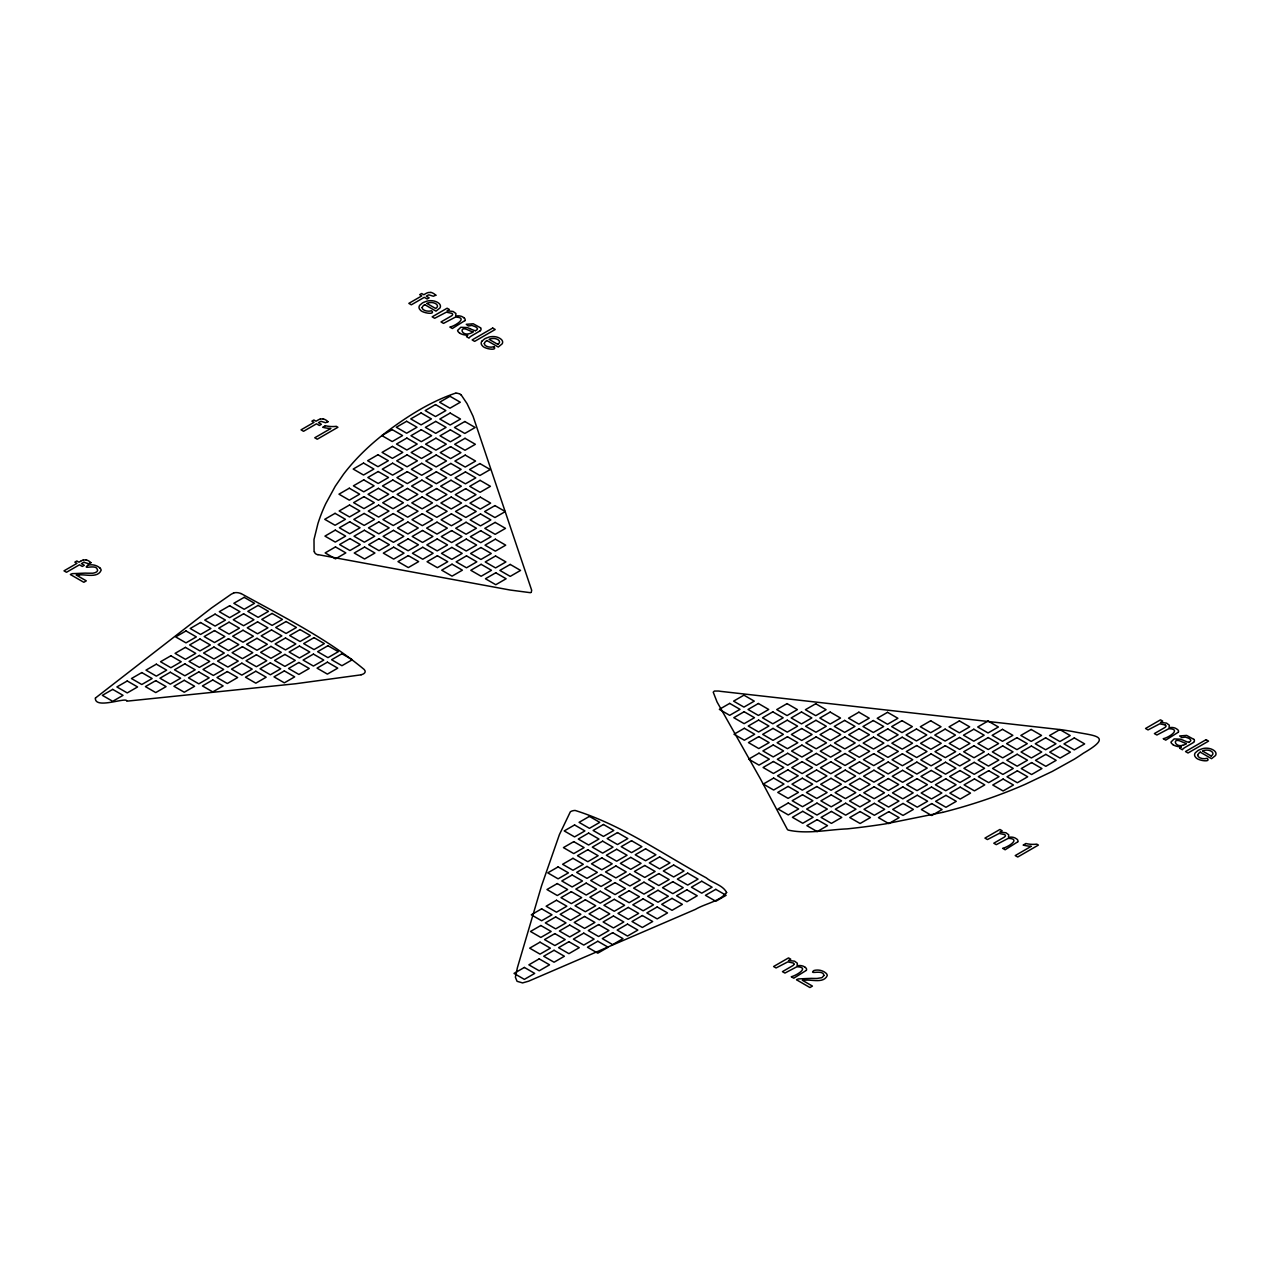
<?xml version="1.0" encoding="UTF-8"?>
<svg xmlns="http://www.w3.org/2000/svg" width="1280" height="1280" viewBox="0 0 1280 1280"><rect width="100%" height="100%" fill="white"/><g stroke="black" fill="none" stroke-linecap="round" stroke-linejoin="round"><path stroke-width="1.5" d="M95.36 698.144C94.768 709.872 127.664 696.336 126.736 701.184L295.552 683.76L361.136 674.832M464.864 320.624L452.352 328.496L449.856 327.056C454.016 326.448 468.464 317.904 456.48 317.12A4.16 2.4 0 0 0 455.152 317.248L443.504 323.392L441.008 321.952L450.624 316.4A6.48 3.744 0 0 0 452.64 314.624A3.024 1.744 0 0 0 451.904 313.36L446.384 312.176L434.656 318.288L432.16 316.848L447.12 308.208L449.36 309.504L447.12 310.8L453.152 311.488L455.952 313.552L455.664 315.92L458.768 315.84A7.072 4.08 0 0 1 462.208 316.672L463.904 317.712M806.176 970.48L793.76 978.192L791.28 976.752C796.448 975.456 809.52 967.6 797.888 966.8A4.16 2.4 0 0 0 796.56 966.928L784.912 973.072L782.432 971.648L792.048 966.096A6.48 3.744 0 0 0 794.048 964.304M1017.664 841.888L1005.136 849.76L1002.64 848.32C1007.168 847.472 1021.12 839.184 1009.264 838.384A4.16 2.4 0 0 0 1007.936 838.512L996.288 844.656L993.792 843.216L1003.408 837.664A6.48 3.744 0 0 0 1005.424 835.888A3.024 1.744 0 0 0 1004.704 834.624L999.184 833.44L987.44 839.552L984.944 838.112L999.904 829.472L1002.144 830.768L999.92 832.064L1005.936 832.752L1008.736 834.816L1008.448 837.184L1011.552 837.104A7.072 4.08 0 0 1 1014.992 837.936L1016.704 838.976A5.648 3.264 0 0 1 1017.776 841.904M1178.24 732.256L1165.728 740.128L1163.232 738.688C1168.08 737.872 1181.536 729.44 1169.856 728.736A4.16 2.4 0 0 0 1168.528 728.864L1156.88 735.024L1154.384 733.584L1164 728.032A6.48 3.744 0 0 0 1166.016 726.256A3.024 1.744 0 0 0 1165.28 724.992M481.92 341.184L484.416 339.04A18.832 10.864 0 0 1 485.792 338.272L489.136 337.024A9.28 5.36 0 0 1 498.24 337.52L498.928 337.872A12.544 7.248 0 0 1 500.08 338.512L500.736 338.96A9.072 5.232 0 0 1 502.624 342.576A8.912 5.152 0 0 1 502.032 343.968L498.24 347.008L486.848 340.512M95.456 698.016L211.488 607.984L231.216 594.224A16.608 9.584 0 0 1 233.648 593.152M531.216 592.448L531.68 590.272L473.056 416.272L467.024 403.584L461.216 394.976M80.528 561.296L78.96 562.208L76.832 560.976L74.848 562.128L76.96 563.36L64 570.848L66.496 572.272L79.456 564.8L82.32 566.448L84.32 565.296L81.44 563.648L82.784 562.864A6.4 3.696 0 0 1 84 562.288M325.152 425.872L322.704 427.28A22.544 13.024 0 0 0 330.864 428.464L314.752 437.776L317.248 439.216L337.936 427.264L336.32 426.336A18.048 10.416 0 0 1 325.296 425.696M1025.616 843.68L1023.168 845.088A22.544 13.024 0 0 0 1031.328 846.272L1015.216 855.584L1017.712 857.024L1038.4 845.072L1036.784 844.144A18.048 10.416 0 0 1 1025.76 843.488M472.336 332.464L473.008 331.872M1189.168 742.112L1188.688 742.384A37.968 21.92 0 0 1 1183.28 740.256L1182.048 739.776A18.592 10.736 0 0 0 1180.592 739.2L1174.16 738.912L1170.96 742.064A6.32 3.648 0 0 0 1171.872 743.68L1172.992 744.592M1185.728 744.096L1186.4 743.504A33.216 19.184 0 0 1 1181.472 741.6C1171.984 736.88 1174.4 747.776 1182.816 745.28M475.536 330.624L475.808 330.464A4.208 2.432 0 0 0 477.488 328.784A6.736 3.888 0 0 0 475.136 326.656L471.92 325.424L468.4 325.968L466.288 324.32L473.248 323.776L480.432 327.744M475.424 330.688L475.248 330.784A37.968 21.92 0 0 1 469.904 328.624M435.968 295.168L433.344 296.24L428.848 294.832A6.4 3.696 0 0 0 427.632 295.408L426.288 296.176L429.152 297.84L427.152 298.992L424.288 297.328L411.328 304.816L408.832 303.376L421.792 295.888L419.68 294.672L421.664 293.52L423.792 294.736L425.36 293.84A10.544 6.08 0 0 1 427.968 292.624A4.64 2.672 0 0 1 430.704 292.528M328.176 421.648L325.552 422.72L321.056 421.312A6.4 3.696 0 0 0 319.84 421.888L318.48 422.656L321.344 424.32L319.36 425.472L316.496 423.808L303.536 431.296L301.04 429.856L314 422.368L311.888 421.152L313.872 420L316 421.232L317.568 420.32A10.544 6.08 0 0 1 320.176 419.104M91.136 562.624L88.512 563.712L84.016 562.304M87.84 565.328C81.744 569.696 94.736 564.656 96.864 568.48C99.968 571.904 93.488 573.648 90.928 573.2A59.344 34.256 0 0 1 85.328 573.12L72.416 573.648A6.656 3.84 0 0 0 70.352 574.512L83.824 582.288L86.304 580.848L76.192 575.008A13.328 7.696 0 0 1 79.328 574.912M455.632 393.136C430.704 401.504 408.192 415.808 387.232 431.44A363.936 210.112 0 0 0 343.536 474.208L335.248 486.272L325.776 503.632A421.264 243.216 0 0 0 317.936 523.568L314 539.488L314.08 551.712M942.688 812.352L885.776 823.824A470.816 271.824 0 0 1 847.168 828.88C827.808 829.664 807.328 834.368 788.192 830.08A5.12 2.96 0 0 1 787.248 829.232L760.256 778.56L717.056 701.984L713.232 692.192L714.368 691.056L718.656 691.04A17.888 10.336 0 0 1 720.672 691.36L1062.032 729.808A393.728 227.312 0 0 1 1072.144 731.424C1094.736 736.064 1114.16 735.36 1083.312 753.248A291.664 168.384 0 0 1 1074.448 759.104L1052.304 771.408L1025.52 784.176A406.768 234.848 0 0 1 942.704 812.368M530.512 592.704L510.112 590.032L318 554.624M79.328 574.896C86.144 574.272 97.696 578.272 101.136 570.288A8.224 4.752 0 0 0 99.904 567.952M458.944 393.68L457.472 393.296A2.16 1.248 0 0 0 456.064 393.088M240.976 593.488C282.912 616.64 327.072 638.56 364.048 669.376A13.616 7.872 0 0 1 365.088 670.976L365.152 671.248A5.776 3.344 0 0 1 361.088 674.72M469.84 328.656L468.672 328.144A18.592 10.736 0 0 0 467.2 327.568L460.784 327.28L457.584 330.432A6.32 3.648 0 0 0 458.496 332.064L459.616 332.96M426.912 303.456L435.632 308.48A6.976 4.032 0 0 0 437.472 306.352A6.32 3.648 0 0 0 433.776 302.896A6.32 3.648 0 0 0 426.88 303.424M1200.224 752.128L1211.552 758.672L1215.424 755.6A8.912 5.152 0 0 0 1215.968 754.208A9.072 5.232 0 0 0 1214.128 750.592L1213.456 750.144A12.544 7.248 0 0 0 1212.304 749.504L1211.488 749.136A9.2 5.312 0 0 0 1205.984 748.176A9.28 5.36 0 0 0 1202.528 748.656L1199.168 749.904A18.832 10.864 0 0 0 1197.792 750.672L1195.296 752.816A8.976 5.184 0 0 0 1195.776 757.456C1197.808 760.72 1211.712 762.656 1207.184 758.304A6.592 3.808 0 0 1 1197.568 755.12M424.672 304.608L435.984 311.136L439.856 308.064A8.912 5.152 0 0 0 440.416 306.672A9.072 5.232 0 0 0 438.56 303.056L437.888 302.608A12.544 7.248 0 0 0 436.736 301.968L435.92 301.6A9.28 5.36 0 0 0 426.96 301.12L423.6 302.368A18.832 10.864 0 0 0 422.24 303.136L419.728 305.28A8.976 5.184 0 0 0 420.208 309.92C422.24 313.184 436.144 315.12 431.616 310.768A6.592 3.808 0 0 1 422.016 307.584M1179.92 748.32L1182.416 749.76A8.768 5.056 0 0 1 1183.552 748.432A7.296 4.208 0 0 1 1183.888 748.176A30.128 17.392 0 0 1 1185.136 747.376L1192 743.344A16.352 9.44 0 0 0 1193.44 742.4M805.328 967.392L803.616 966.368A7.072 4.08 0 0 0 800.176 965.536L797.072 965.616L797.36 963.248L794.576 961.168L788.544 960.48L790.768 959.2L788.528 957.904L773.584 966.528L776.064 967.968L787.808 961.872L793.344 963.04A3.024 1.744 0 0 1 793.968 964.288M1165.296 724.976L1159.76 723.808L1148.032 729.92L1145.536 728.48L1160.496 719.84L1162.736 721.136L1160.512 722.416L1166.528 723.12L1169.328 725.184L1169.04 727.552L1172.144 727.472A7.072 4.08 0 0 1 1175.584 728.304L1177.28 729.344A5.648 3.264 0 0 1 1178.368 732.272M493.808 346.672C498.352 351.008 484.416 349.104 482.416 345.824A8.976 5.184 0 0 1 481.888 341.168M99.904 567.952L98.448 566.848A14.896 8.608 0 0 0 97.36 566.24L95.856 565.584A8.24 4.768 0 0 0 87.792 565.264M1193.824 739.376L1186.624 735.408L1179.664 735.952L1181.792 737.6L1185.296 737.056L1188.608 738.224A6.736 3.888 0 0 1 1190.848 740.368A4.208 2.432 0 0 1 1189.216 741.984M805.28 967.408A5.648 3.264 0 0 1 806.4 970.32M1181.152 746.912A12.32 7.104 0 0 1 1172.848 744.672M1179.888 748.32A6.784 3.92 0 0 1 1181.184 746.896M1193.936 739.344A5.904 3.408 0 0 1 1193.616 742.464M1185.632 744.048A8.592 4.96 0 0 1 1182.864 745.328M1197.808 755.104A8.112 4.688 0 0 1 1200.32 752.192M80.592 561.328A10.544 6.08 0 0 1 83.136 560.08M83.168 560.112A4.64 2.672 0 0 1 85.872 560M86.064 559.792A11.856 6.848 0 0 1 90.88 562.704M430.896 292.32A11.856 6.848 0 0 1 435.712 295.232M422.256 307.568A8.112 4.688 0 0 1 424.752 304.656M463.872 317.728A5.648 3.264 0 0 1 464.992 320.64M459.456 333.04A12.32 7.104 0 0 0 467.776 335.28A6.784 3.92 0 0 0 466.512 336.688L469.024 338.128A8.768 5.056 0 0 1 470.176 336.8A7.296 4.208 0 0 1 470.512 336.544A30.128 17.392 0 0 1 471.744 335.744L478.624 331.728A16.352 9.44 0 0 0 480.064 330.768M480.56 327.712A5.904 3.408 0 0 1 480.24 330.832M472.976 331.904A33.216 19.184 0 0 1 468.08 329.984C458.768 325.312 461.072 336.224 469.44 333.648A8.592 4.96 0 0 0 472.256 332.416M493.856 346.736A6.592 3.808 0 0 1 484.192 343.488M484.432 343.472A8.112 4.688 0 0 1 486.928 340.56M320.208 419.136A4.64 2.672 0 0 1 322.912 419.008M323.104 418.8A11.856 6.848 0 0 1 327.92 421.712M233.488 592.928A7.088 4.096 0 0 1 240.848 593.584M317.872 554.752A5.472 3.168 0 0 1 314.528 551.728M459.408 393.712A4.32 2.496 0 0 1 460.976 395.008M823.92 975.472L821.936 977.68L817.056 978.448A59.344 34.256 0 0 1 811.456 978.368L798.56 978.896A6.656 3.84 0 0 0 796.48 979.76L809.952 987.536L812.432 986.096L802.32 980.256A13.328 7.696 0 0 1 805.456 980.16C812.272 979.504 823.824 983.536 827.264 975.536A8.224 4.752 0 0 0 826.032 973.2L824.576 972.096A14.896 8.608 0 0 0 823.488 971.488L821.984 970.832A8.24 4.768 0 0 0 813.92 970.512C808.016 975.216 823.296 968.848 823.92 975.472M726.624 892.496C719.392 901.616 705.312 903.504 695.456 909.36L528.624 981.184L522.576 982.912L517.056 981.312L515.376 977.216L517.408 967.664L541.616 885.632L559.424 834.576L570.32 811.856A6.304 3.632 0 0 1 572.24 810.928L572.768 810.784A7.104 4.096 0 0 1 575.12 810.448C622.08 825.104 663.312 854.464 706.336 877.888C712.432 883.136 722.768 884.928 726.624 892.496M492.704 328.064L472.144 339.936L474.64 341.376L495.2 329.504L492.704 328.064M392.208 429.616L381.872 435.584L392.208 441.552L402.56 435.584L392.208 429.616M406.656 421.28L396.304 427.248L406.656 433.216L416.992 427.248L406.656 421.28M421.088 412.944L410.752 418.912L421.088 424.88L431.424 418.912L421.088 412.944M435.52 404.608L425.184 410.576L435.52 416.544L445.872 410.576L435.52 404.608M449.968 396.272L439.616 402.24L449.968 408.208L460.304 402.24L449.968 396.272M363.536 463.072L353.2 469.056L363.536 475.024L373.888 469.056L363.536 463.072M377.984 454.736L367.632 460.72L377.984 466.688L388.32 460.72L377.984 454.736M392.416 446.4L382.08 452.384L392.416 458.352L402.768 452.384L392.416 446.4M406.864 438.064L396.512 444.048L406.864 450.016L417.2 444.048L406.864 438.064M421.296 429.728L410.96 435.712L421.296 441.68L431.648 435.712L421.296 429.728M435.728 421.392L425.392 427.376L435.728 433.344L446.08 427.376L435.728 421.392M450.176 413.056L439.824 419.04L450.176 425.008L460.512 419.04L450.176 413.056M349.312 488.208L338.96 494.176L349.312 500.16L359.648 494.176L349.312 488.208M363.744 479.872L353.408 485.84L363.744 491.824L374.096 485.84L363.744 479.872M378.192 471.536L367.84 477.504L378.192 483.488L388.528 477.504L378.192 471.536M392.624 463.2L382.288 469.168L392.624 475.136L402.976 469.168L392.624 463.2M407.072 454.864L396.72 460.832L407.072 466.8L417.408 460.832L407.072 454.864M421.504 446.528L411.168 452.496L421.504 458.464L431.856 452.496L421.504 446.528M435.936 438.192L425.6 444.16L435.936 450.128L446.288 444.16L435.936 438.192M450.384 429.856L440.032 435.824L450.384 441.792L460.72 435.824L450.384 429.856M464.816 421.52L454.48 427.488L464.816 433.456L475.168 427.488L464.816 421.52M335.072 513.344L324.736 519.312L335.072 525.28L345.424 519.312L335.072 513.344M349.52 505.008L339.168 510.976L349.52 516.944L359.856 510.976L349.52 505.008M363.952 496.672L353.616 502.64L363.952 508.608L374.304 502.64L363.952 496.672M378.4 488.336L368.048 494.304L378.4 500.272L388.736 494.304L378.4 488.336M392.832 480L382.496 485.968L392.832 491.936L403.184 485.968L392.832 480M407.28 471.664L396.928 477.632L407.28 483.6L417.616 477.632L407.28 471.664M421.712 463.312L411.376 469.296L421.712 475.264L432.064 469.296L421.712 463.312M436.16 454.976L425.808 460.96L436.16 466.928L446.496 460.96L436.16 454.976M450.592 446.64L440.24 452.624L450.592 458.592L460.928 452.624L450.592 446.64M465.024 438.304L454.688 444.288L465.024 450.256L475.376 444.288L465.024 438.304M335.28 530.128L324.944 536.112L335.28 542.08L345.632 536.112L335.28 530.128M349.728 521.792L339.376 527.76L349.728 533.744L360.064 527.76L349.728 521.792M364.16 513.456L353.824 519.424L364.16 525.408L374.512 519.424L364.16 513.456M378.608 505.12L368.256 511.088L378.608 517.072L388.944 511.088L378.608 505.12M393.04 496.784L382.704 502.752L393.04 508.736L403.392 502.752L393.04 496.784M407.488 488.448L397.136 494.416L407.488 500.4L417.824 494.416L407.488 488.448M421.92 480.112L411.584 486.08L421.92 492.064L432.272 486.08L421.92 480.112M436.368 471.776L426.016 477.744L436.368 483.728L446.704 477.744L436.368 471.776M450.8 463.44L440.448 469.408L450.8 475.376L461.136 469.408L450.8 463.44M465.232 455.104L454.896 461.072L465.232 467.04L475.584 461.072L465.232 455.104M186 630.928L175.664 636.896L186 642.864L196.352 636.896L186 630.928M200.544 622.528L190.208 628.496L200.544 634.464L210.896 628.496L200.544 622.528M215.088 614.128L204.752 620.096L215.088 626.064L225.44 620.096L215.088 614.128M229.648 605.728L219.296 611.696L229.648 617.68L239.984 611.696L229.648 605.728M244.192 597.328L233.84 603.296L244.192 609.28L254.528 603.296L244.192 597.328M335.488 546.928L325.152 552.896L335.488 558.864L345.84 552.896L335.488 546.928M349.936 538.592L339.584 544.56L349.936 550.528L360.272 544.56L349.936 538.592M364.368 530.256L354.032 536.224L364.368 542.192L374.72 536.224L364.368 530.256M378.816 521.92L368.464 527.888L378.816 533.856L389.152 527.888L378.816 521.92M393.248 513.584L382.912 519.552L393.248 525.52L403.6 519.552L393.248 513.584M407.696 505.248L397.344 511.216L407.696 517.184L418.032 511.216L407.696 505.248M422.128 496.912L411.792 502.88L422.128 508.848L432.48 502.88L422.128 496.912M436.576 488.576L426.224 494.544L436.576 500.512L446.912 494.544L436.576 488.576M451.008 480.24L440.656 486.208L451.008 492.176L461.344 486.208L451.008 480.24M465.44 471.904L455.104 477.872L465.44 483.84L475.792 477.872L465.44 471.904M479.888 463.568L469.536 469.536L479.888 475.504L490.224 469.536L479.888 463.568M112.704 689.376L102.352 695.344L112.704 701.312L123.04 695.344L112.704 689.376M127.248 680.976L116.896 686.944L127.248 692.912L137.584 686.944L127.248 680.976M141.792 672.576L131.44 678.544L141.792 684.512L152.128 678.544L141.792 672.576M156.336 664.176L145.984 670.144L156.336 676.128L166.672 670.144L156.336 664.176M170.88 655.776L160.528 661.744L170.88 667.728L181.216 661.744L170.88 655.776M185.424 647.376L175.072 653.36L185.424 659.328L195.76 653.36L185.424 647.376M199.968 638.992L189.632 644.96L199.968 650.928L210.32 644.96L199.968 638.992M214.512 630.592L204.176 636.56L214.512 642.528L224.864 636.56L214.512 630.592M229.056 622.192L218.72 628.16L229.056 634.128L239.408 628.16L229.056 622.192M243.6 613.792L233.264 619.76L243.6 625.728L253.952 619.76L243.6 613.792M258.144 605.392L247.808 611.36L258.144 617.344L268.496 611.36L258.144 605.392M364.576 547.04L354.24 553.024L364.576 558.992L374.928 553.024L364.576 547.04M379.024 538.704L368.672 544.688L379.024 550.656L389.36 544.688L379.024 538.704M393.456 530.368L383.12 536.352L393.456 542.32L403.808 536.352L393.456 530.368M407.904 522.032L397.552 528L407.904 533.984L418.24 528L407.904 522.032M422.336 513.696L412 519.664L422.336 525.648L432.688 519.664L422.336 513.696M436.784 505.36L426.432 511.328L436.784 517.312L447.12 511.328L436.784 505.36M451.216 497.024L440.88 502.992L451.216 508.976L461.552 502.992L451.216 497.024M465.648 488.688L455.312 494.656L465.648 500.64L476 494.656L465.648 488.688M480.096 480.352L469.744 486.32L480.096 492.304L490.432 486.32L480.096 480.352M155.744 680.64L145.408 686.608L155.744 692.576L166.096 686.608L155.744 680.64M170.304 672.24L159.952 678.208L170.304 684.176L180.64 678.208L170.304 672.24M184.848 663.84L174.496 669.808L184.848 675.792L195.184 669.808L184.848 663.84M199.392 655.44L189.04 661.424L199.392 667.392L209.728 661.424L199.392 655.44M213.936 647.04L203.584 653.024L213.936 658.992L224.272 653.024L213.936 647.04M228.48 638.656L218.128 644.624L228.48 650.592L238.816 644.624L228.48 638.656M243.024 630.256L232.688 636.224L243.024 642.192L253.376 636.224L243.024 630.256M257.568 621.856L247.232 627.824L257.568 633.792L267.92 627.824L257.568 621.856M272.112 613.456L261.776 619.424L272.112 625.392L282.464 619.424L272.112 613.456M393.664 547.168L383.328 553.136L393.664 559.104L404.016 553.136L393.664 547.168M408.112 538.832L397.76 544.8L408.112 550.768L418.448 544.8L408.112 538.832M422.544 530.496L412.208 536.464L422.544 542.432L432.896 536.464L422.544 530.496M436.992 522.16L426.64 528.128L436.992 534.096L447.328 528.128L436.992 522.16M451.424 513.824L441.088 519.792L451.424 525.76L461.776 519.792L451.424 513.824M465.856 505.488L455.52 511.456L465.856 517.424L476.208 511.456L465.856 505.488M480.304 497.152L469.952 503.12L480.304 509.088L490.64 503.12L480.304 497.152M184.256 680.304L173.92 686.272L184.256 692.24L194.608 686.272L184.256 680.304M198.8 671.904L188.464 677.872L198.8 683.856L209.152 677.872L198.8 671.904M213.36 663.504L203.008 669.472L213.36 675.456L223.696 669.472L213.36 663.504M227.904 655.104L217.552 661.088L227.904 667.056L238.24 661.088L227.904 655.104M242.448 646.704L232.096 652.688L242.448 658.656L252.784 652.688L242.448 646.704M256.992 638.32L246.64 644.288L256.992 650.256L267.328 644.288L256.992 638.32M271.536 629.92L261.184 635.888L271.536 641.856L281.872 635.888L271.536 629.92M286.08 621.52L275.728 627.488L286.08 633.456L296.416 627.488L286.08 621.52M408.32 555.616L397.968 561.6L408.32 567.568L418.656 561.6L408.32 555.616M422.752 547.28L412.416 553.264L422.752 559.232L433.104 553.264L422.752 547.28M437.2 538.944L426.848 544.928L437.2 550.896L447.536 544.928L437.2 538.944M451.632 530.608L441.296 536.592L451.632 542.56L461.984 536.592L451.632 530.608M466.064 522.272L455.728 528.256L466.064 534.224L476.416 528.256L466.064 522.272M480.512 513.936L470.16 519.904L480.512 525.888L490.848 519.904L480.512 513.936M494.944 505.6L484.608 511.568L494.944 517.552L505.296 511.568L494.944 505.6M212.768 679.968L202.432 685.936L212.768 691.904L223.12 685.936L212.768 679.968M227.312 671.568L216.976 677.536L227.312 683.52L237.664 677.536L227.312 671.568M241.856 663.168L231.52 669.136L241.856 675.12L252.208 669.136L241.856 663.168M256.416 654.768L246.064 660.752L256.416 666.72L266.752 660.752L256.416 654.768M270.96 646.368L260.608 652.352L270.96 658.32L281.296 652.352L270.96 646.368M285.504 637.984L275.152 643.952L285.504 649.92L295.84 643.952L285.504 637.984M300.048 629.584L289.696 635.552L300.048 641.52L310.384 635.552L300.048 629.584M437.408 555.744L427.056 561.712L437.408 567.68L447.744 561.712L437.408 555.744M451.84 547.408L441.504 553.376L451.84 559.344L462.192 553.376L451.84 547.408M466.272 539.072L455.936 545.04L466.272 551.008L476.624 545.04L466.272 539.072M480.72 530.736L470.368 536.704L480.72 542.672L491.056 536.704L480.72 530.736M495.152 522.4L484.816 528.368L495.152 534.336L505.504 528.368L495.152 522.4M255.824 671.232L245.488 677.2L255.824 683.184L266.176 677.2L255.824 671.232M270.368 662.832L260.032 668.8L270.368 674.784L280.72 668.8L270.368 662.832M284.912 654.432L274.576 660.416L284.912 666.384L295.264 660.416L284.912 654.432M299.456 646.048L289.12 652.016L299.456 657.984L309.808 652.016L299.456 646.048M314.016 637.648L303.664 643.616L314.016 649.584L324.352 643.616L314.016 637.648M452.048 564.192L441.712 570.176L452.048 576.144L462.4 570.176L452.048 564.192M466.496 555.856L456.144 561.84L466.496 567.808L476.832 561.84L466.496 555.856M480.928 547.52L470.576 553.504L480.928 559.472L491.264 553.504L480.928 547.52M495.36 539.184L485.024 545.168L495.36 551.136L505.712 545.168L495.36 539.184M284.336 670.896L274 676.864L284.336 682.848L294.688 676.864L284.336 670.896M298.88 662.496L288.544 668.48L298.88 674.448L309.232 668.48L298.88 662.496M313.424 654.096L303.088 660.08L313.424 666.048L323.776 660.08L313.424 654.096M327.968 645.712L317.632 651.68L327.968 657.648L338.32 651.68L327.968 645.712M481.136 564.32L470.784 570.288L481.136 576.256L491.472 570.288L481.136 564.32M495.568 555.984L485.232 561.952L495.568 567.92L505.92 561.952L495.568 555.984M327.392 662.16L317.056 668.144L327.392 674.112L337.744 668.144L327.392 662.16M341.936 653.76L331.6 659.744L341.936 665.712L352.288 659.744L341.936 653.76M495.776 572.784L485.44 578.752L495.776 584.72L506.128 578.752L495.776 572.784M510.224 564.432L499.872 570.416L510.224 576.384L520.56 570.416L510.224 564.432M729.696 703.392L719.344 709.36L729.696 715.328L740.032 709.36L729.696 703.392M743.936 695.168L733.584 701.136L743.936 707.104L754.272 701.136L743.936 695.168M744.144 711.728L733.792 717.696L744.144 723.664L754.48 717.696L744.144 711.728M758.384 703.504L748.032 709.472L758.384 715.44L768.72 709.472L758.384 703.504M574.576 824.96L564.224 830.928L574.576 836.896L584.912 830.928L574.576 824.96M589.424 816.384L579.072 822.352L589.424 828.336L599.76 822.352L589.424 816.384M744.352 728.288L734 734.256L744.352 740.224L754.688 734.256L744.352 728.288M758.592 720.064L748.24 726.032L758.592 732L768.928 726.032L758.592 720.064M772.816 711.84L762.48 717.808L772.816 723.792L783.168 717.808L772.816 711.84M787.056 703.616L776.72 709.6L787.056 715.568L797.408 709.6L787.056 703.616M573.76 841.632L563.424 847.616L573.76 853.584L584.112 847.616L573.76 841.632M588.608 833.072L578.272 839.04L588.608 845.008L598.96 839.04L588.608 833.072M603.456 824.496L593.12 830.464L603.456 836.432L613.808 830.464L603.456 824.496M758.784 736.624L748.448 742.592L758.784 748.56L769.136 742.592L758.784 736.624M773.024 728.4L762.688 734.368L773.024 740.352L783.376 734.368L773.024 728.4M787.264 720.176L776.928 726.16L787.264 732.128L797.616 726.16L787.264 720.176M801.504 711.968L791.168 717.936L801.504 723.904L811.856 717.936L801.504 711.968M815.744 703.744L805.408 709.712L815.744 715.68L826.096 709.712L815.744 703.744M558.112 866.896L547.76 872.864L558.112 878.832L568.448 872.864L558.112 866.896M572.96 858.32L562.608 864.288L572.96 870.256L583.296 864.288L572.96 858.32M587.808 849.744L577.456 855.712L587.808 861.696L598.144 855.712L587.808 849.744M602.656 841.168L592.304 847.136L602.656 853.12L612.992 847.136L602.656 841.168M617.504 832.592L607.152 838.576L617.504 844.544L627.84 838.576L617.504 832.592M758.992 753.184L748.656 759.152L758.992 765.12L769.344 759.152L758.992 753.184M773.232 744.96L762.896 750.928L773.232 756.912L783.584 750.928L773.232 744.96M787.472 736.736L777.136 742.72L787.472 748.688L797.824 742.72L787.472 736.736M801.712 728.528L791.376 734.496L801.712 740.464L812.064 734.496L801.712 728.528M815.952 720.304L805.6 726.272L815.952 732.24L826.288 726.272L815.952 720.304M830.192 712.08L819.84 718.048L830.192 724.016L840.528 718.048L830.192 712.08M557.296 883.568L546.96 889.536L557.296 895.52L567.632 889.536L557.296 883.568M572.144 874.992L561.808 880.976L572.144 886.944L582.496 880.976L572.144 874.992M586.992 866.416L576.656 872.4L586.992 878.368L597.344 872.4L586.992 866.416M601.84 857.856L591.504 863.824L601.84 869.792L612.192 863.824L601.84 857.856M616.688 849.28L606.352 855.248L616.688 861.216L627.04 855.248L616.688 849.28M631.536 840.704L621.2 846.672L631.536 852.656L641.888 846.672L631.536 840.704M773.44 761.52L763.088 767.488L773.44 773.472L783.776 767.488L773.44 761.52M787.68 753.296L777.328 759.28L787.68 765.248L798.016 759.28L787.68 753.296M801.92 745.088L791.568 751.056L801.92 757.024L812.256 751.056L801.92 745.088M816.16 736.864L805.808 742.832L816.16 748.8L826.496 742.832L816.16 736.864M830.4 728.64L820.048 734.608L830.4 740.576L840.736 734.608L830.4 728.64M844.64 720.416L834.288 726.384L844.64 732.368L854.976 726.384L844.64 720.416M858.88 712.192L848.528 718.176L858.88 724.144L869.216 718.176L858.88 712.192M541.632 908.816L531.296 914.8L541.632 920.768L551.984 914.8L541.632 908.816M556.48 900.256L546.144 906.224L556.48 912.192L566.832 906.224L556.48 900.256M571.344 891.68L560.992 897.648L571.344 903.616L581.68 897.648L571.344 891.68M586.192 883.104L575.84 889.072L586.192 895.04L596.528 889.072L586.192 883.104M601.04 874.528L590.688 880.496L601.04 886.48L611.376 880.496L601.04 874.528M615.888 865.952L605.536 871.936L615.888 877.904L626.224 871.936L615.888 865.952M630.736 857.376L620.384 863.36L630.736 869.328L641.072 863.36L630.736 857.376M645.584 848.816L635.232 854.784L645.584 860.752L655.92 854.784L645.584 848.816M773.648 778.08L763.296 784.048L773.648 790.032L783.984 784.048L773.648 778.08M787.888 769.856L777.536 775.84L787.888 781.808L798.224 775.84L787.888 769.856M802.128 761.648L791.776 767.616L802.128 773.584L812.464 767.616L802.128 761.648M816.368 753.424L806.016 759.392L816.368 765.36L826.704 759.392L816.368 753.424M830.608 745.2L820.256 751.168L830.608 757.152L840.944 751.168L830.608 745.2M844.848 736.976L834.496 742.944L844.848 748.928L855.184 742.944L844.848 736.976M859.072 728.752L848.736 734.736L859.072 740.704L869.424 734.736L859.072 728.752M873.312 720.544L862.976 726.512L873.312 732.48L883.664 726.512L873.312 720.544M887.552 712.32L877.216 718.288L887.552 724.256L897.904 718.288L887.552 712.32M540.832 925.504L530.48 931.472L540.832 937.44L551.168 931.472L540.832 925.504M555.68 916.928L545.328 922.896L555.68 928.88L566.016 922.896L555.68 916.928M570.528 908.352L560.176 914.32L570.528 920.304L580.864 914.32L570.528 908.352M585.376 899.776L575.04 905.76L585.376 911.728L595.728 905.76L585.376 899.776M600.224 891.216L589.888 897.184L600.224 903.152L610.576 897.184L600.224 891.216M615.072 882.64L604.736 888.608L615.072 894.576L625.424 888.608L615.072 882.64M629.92 874.064L619.584 880.032L629.92 886L640.272 880.032L629.92 874.064M644.768 865.488L634.432 871.456L644.768 877.44L655.12 871.456L644.768 865.488M659.616 856.912L649.28 862.896L659.616 868.864L669.968 862.896L659.616 856.912M788.096 786.416L777.744 792.4L788.096 798.368L798.432 792.4L788.096 786.416M802.336 778.208L791.984 784.176L802.336 790.144L812.672 784.176L802.336 778.208M816.56 769.984L806.224 775.952L816.56 781.92L826.912 775.952L816.56 769.984M830.8 761.76L820.464 767.728L830.8 773.712L841.152 767.728L830.8 761.76M845.04 753.536L834.704 759.504L845.04 765.488L855.392 759.504L845.04 753.536M859.28 745.312L848.944 751.296L859.28 757.264L869.632 751.296L859.28 745.312M873.52 737.104L863.184 743.072L873.52 749.04L883.872 743.072L873.52 737.104M887.76 728.88L877.424 734.848L887.76 740.816L898.112 734.848L887.76 728.88M902 720.656L891.664 726.624L902 732.608L912.352 726.624L902 720.656M540.016 942.176L529.68 948.16L540.016 954.128L550.368 948.16L540.016 942.176M554.864 933.616L544.528 939.584L554.864 945.552L565.216 939.584L554.864 933.616M569.712 925.04L559.376 931.008L569.712 936.976L580.064 931.008L569.712 925.04M584.576 916.464L574.224 922.432L584.576 928.4L594.912 922.432L584.576 916.464M599.424 907.888L589.072 913.856L599.424 919.84L609.76 913.856L599.424 907.888M614.272 899.312L603.92 905.28L614.272 911.264L624.608 905.28L614.272 899.312M629.12 890.736L618.768 896.72L629.12 902.688L639.456 896.72L629.12 890.736M643.968 882.176L633.616 888.144L643.968 894.112L654.304 888.144L643.968 882.176M658.816 873.6L648.464 879.568L658.816 885.536L669.152 879.568L658.816 873.6M673.664 865.024L663.328 870.992L673.664 876.96L684.016 870.992L673.664 865.024M788.288 802.976L777.952 808.96L788.288 814.928L798.64 808.96L788.288 802.976M802.528 794.768L792.192 800.736L802.528 806.704L812.88 800.736L802.528 794.768M816.768 786.544L806.432 792.512L816.768 798.48L827.12 792.512L816.768 786.544M831.008 778.32L820.672 784.288L831.008 790.272L841.36 784.288L831.008 778.32M845.248 770.096L834.912 776.08L845.248 782.048L855.6 776.08L845.248 770.096M859.488 761.872L849.152 767.856L859.488 773.824L869.84 767.856L859.488 761.872M873.728 753.664L863.392 759.632L873.728 765.6L884.08 759.632L873.728 753.664M887.968 745.44L877.632 751.408L887.968 757.376L898.32 751.408L887.968 745.44M902.208 737.216L891.856 743.184L902.208 749.168L912.544 743.184L902.208 737.216M916.448 728.992L906.096 734.96L916.448 740.944L926.784 734.96L916.448 728.992M930.688 720.768L920.336 726.752L930.688 732.72L941.024 726.752L930.688 720.768M524.368 967.44L514.016 973.408L524.368 979.376L534.704 973.408L524.368 967.44M539.216 958.864L528.864 964.832L539.216 970.8L549.552 964.832L539.216 958.864M554.064 950.288L543.712 956.256L554.064 962.224L564.4 956.256L554.064 950.288M568.912 941.712L558.56 947.68L568.912 953.664L579.248 947.68L568.912 941.712M583.76 933.136L573.408 939.12L583.76 945.088L594.096 939.12L583.76 933.136M598.608 924.576L588.272 930.544L598.608 936.512L608.96 930.544L598.608 924.576M613.456 916L603.12 921.968L613.456 927.936L623.808 921.968L613.456 916M628.304 907.424L617.968 913.392L628.304 919.36L638.656 913.392L628.304 907.424M643.152 898.848L632.816 904.816L643.152 910.8L653.504 904.816L643.152 898.848M658 890.272L647.664 896.24L658 902.224L668.352 896.24L658 890.272M672.848 881.696L662.512 887.68L672.848 893.648L683.2 887.68L672.848 881.696M687.712 873.136L677.36 879.104L687.712 885.072L698.048 879.104L687.712 873.136M802.736 811.328L792.4 817.296L802.736 823.264L813.088 817.296L802.736 811.328M816.976 803.104L806.64 809.072L816.976 815.04L827.328 809.072L816.976 803.104M831.216 794.88L820.88 800.848L831.216 806.832L841.568 800.848L831.216 794.88M845.456 786.656L835.12 792.64L845.456 798.608L855.808 792.64L845.456 786.656M859.696 778.432L849.344 784.416L859.696 790.384L870.032 784.416L859.696 778.432M873.936 770.224L863.584 776.192L873.936 782.16L884.272 776.192L873.936 770.224M888.176 762L877.824 767.968L888.176 773.936L898.512 767.968L888.176 762M902.416 753.776L892.064 759.744L902.416 765.728L912.752 759.744L902.416 753.776M916.656 745.552L906.304 751.536L916.656 757.504L926.992 751.536L916.656 745.552M930.896 737.328L920.544 743.312L930.896 749.28L941.232 743.312L930.896 737.328M945.136 729.12L934.784 735.088L945.136 741.056L955.472 735.088L945.136 729.12M959.376 720.896L949.024 726.864L959.376 732.832L969.712 726.864L959.376 720.896M597.792 941.248L587.456 947.216L597.792 953.184L608.144 947.216L597.792 941.248M612.656 932.672L602.304 938.64L612.656 944.624L622.992 938.64L612.656 932.672M627.504 924.096L617.152 930.08L627.504 936.048L637.84 930.08L627.504 924.096M642.352 915.536L632 921.504L642.352 927.472L652.688 921.504L642.352 915.536M657.2 906.96L646.848 912.928L657.2 918.896L667.536 912.928L657.2 906.96M672.048 898.384L661.696 904.352L672.048 910.32L682.384 904.352L672.048 898.384M686.896 889.808L676.56 895.776L686.896 901.76L697.232 895.776L686.896 889.808M701.744 881.232L691.408 887.2L701.744 893.184L712.096 887.2L701.744 881.232M817.184 819.664L806.848 825.632L817.184 831.6L827.52 825.632L817.184 819.664M831.424 811.44L821.072 817.408L831.424 823.392L841.76 817.408L831.424 811.44M845.664 803.216L835.312 809.2L845.664 815.168L856 809.2L845.664 803.216M859.904 794.992L849.552 800.976L859.904 806.944L870.24 800.976L859.904 794.992M874.144 786.784L863.792 792.752L874.144 798.72L884.48 792.752L874.144 786.784M888.384 778.56L878.032 784.528L888.384 790.496L898.72 784.528L888.384 778.56M902.624 770.336L892.272 776.304L902.624 782.288L912.96 776.304L902.624 770.336M916.864 762.112L906.512 768.096L916.864 774.064L927.2 768.096L916.864 762.112M931.104 753.888L920.752 759.872L931.104 765.84L941.44 759.872L931.104 753.888M945.328 745.68L934.992 751.648L945.328 757.616L955.68 751.648L945.328 745.68M959.568 737.456L949.232 743.424L959.568 749.392L969.92 743.424L959.568 737.456M973.808 729.232L963.472 735.2L973.808 741.184L984.16 735.2L973.808 729.232M988.048 721.008L977.712 726.992L988.048 732.96L998.4 726.992L988.048 721.008M715.792 889.344L705.44 895.312L715.792 901.28L726.128 895.312L715.792 889.344M860.112 811.568L849.76 817.536L860.112 823.504L870.448 817.536L860.112 811.568M874.352 803.344L864 809.312L874.352 815.28L884.688 809.312L874.352 803.344M888.592 795.12L878.24 801.088L888.592 807.056L898.928 801.088L888.592 795.12M902.816 786.896L892.48 792.864L902.816 798.848L913.168 792.864L902.816 786.896M917.056 778.672L906.72 784.656L917.056 790.624L927.408 784.656L917.056 778.672M931.296 770.448L920.96 776.432L931.296 782.4L941.648 776.432L931.296 770.448M945.536 762.24L935.2 768.208L945.536 774.176L955.888 768.208L945.536 762.24M959.776 754.016L949.44 759.984L959.776 765.952L970.128 759.984L959.776 754.016M974.016 745.792L963.68 751.76L974.016 757.744L984.368 751.76L974.016 745.792M988.256 737.568L977.92 743.552L988.256 749.52L998.608 743.552L988.256 737.568M1002.496 729.344L992.16 735.328L1002.496 741.296L1012.848 735.328L1002.496 729.344M888.784 811.68L878.448 817.648L888.784 823.616L899.136 817.648L888.784 811.68M903.024 803.456L892.688 809.424L903.024 815.408L913.376 809.424L903.024 803.456M917.264 795.232L906.928 801.216L917.264 807.184L927.616 801.216L917.264 795.232M931.504 787.024L921.168 792.992L931.504 798.96L941.856 792.992L931.504 787.024M945.744 778.8L935.408 784.768L945.744 790.736L956.096 784.768L945.744 778.8M959.984 770.576L949.648 776.544L959.984 782.512L970.336 776.544L959.984 770.576M974.224 762.352L963.888 768.32L974.224 774.304L984.576 768.32L974.224 762.352M988.464 754.128L978.128 760.112L988.464 766.08L998.8 760.112L988.464 754.128M1002.704 745.904L992.352 751.888L1002.704 757.856L1013.04 751.888L1002.704 745.904M1016.944 737.696L1006.592 743.664L1016.944 749.632L1027.28 743.664L1016.944 737.696M1031.184 729.472L1020.832 735.44L1031.184 741.408L1041.52 735.44L1031.184 729.472M931.712 803.584L921.376 809.552L931.712 815.52L942.064 809.552L931.712 803.584M945.952 795.36L935.616 801.328L945.952 807.296L956.288 801.328L945.952 795.36M960.192 787.136L949.84 793.104L960.192 799.072L970.528 793.104L960.192 787.136M974.432 778.912L964.08 784.88L974.432 790.864L984.768 784.88L974.432 778.912M988.672 770.688L978.32 776.672L988.672 782.64L999.008 776.672L988.672 770.688M1002.912 762.48L992.56 768.448L1002.912 774.416L1013.248 768.448L1002.912 762.48M1017.152 754.256L1006.8 760.224L1017.152 766.192L1027.488 760.224L1017.152 754.256M1031.392 746.032L1021.04 752L1031.392 757.968L1041.728 752L1031.392 746.032M1045.632 737.808L1035.28 743.776L1045.632 749.76L1055.968 743.776L1045.632 737.808M1059.872 729.584L1049.52 735.568L1059.872 741.536L1070.208 735.568L1059.872 729.584M1003.12 779.04L992.768 785.008L1003.12 790.976L1013.456 785.008L1003.12 779.04M1017.36 770.816L1007.008 776.784L1017.36 782.752L1027.696 776.784L1017.36 770.816M1031.6 762.592L1021.248 768.56L1031.6 774.528L1041.936 768.56L1031.6 762.592M1045.824 754.368L1035.488 760.336L1045.824 766.32L1056.176 760.336L1045.824 754.368M1060.064 746.144L1049.728 752.128L1060.064 758.096L1070.416 752.128L1060.064 746.144M1074.304 737.936L1063.968 743.904L1074.304 749.872L1084.656 743.904L1074.304 737.936M1206.08 739.68L1185.52 751.552L1188.016 752.992L1208.576 741.12L1206.08 739.68M1211.2 756.016L1202.48 750.992A6.32 3.648 0 0 1 1209.344 750.432A6.32 3.648 0 0 1 1212.928 753.872A6.976 4.032 0 0 1 1211.12 755.968M497.824 344.384L489.088 339.36A6.32 3.648 0 0 1 495.968 338.8A6.32 3.648 0 0 1 499.536 342.256A6.976 4.032 0 0 1 497.744 344.352"/></g></svg>
